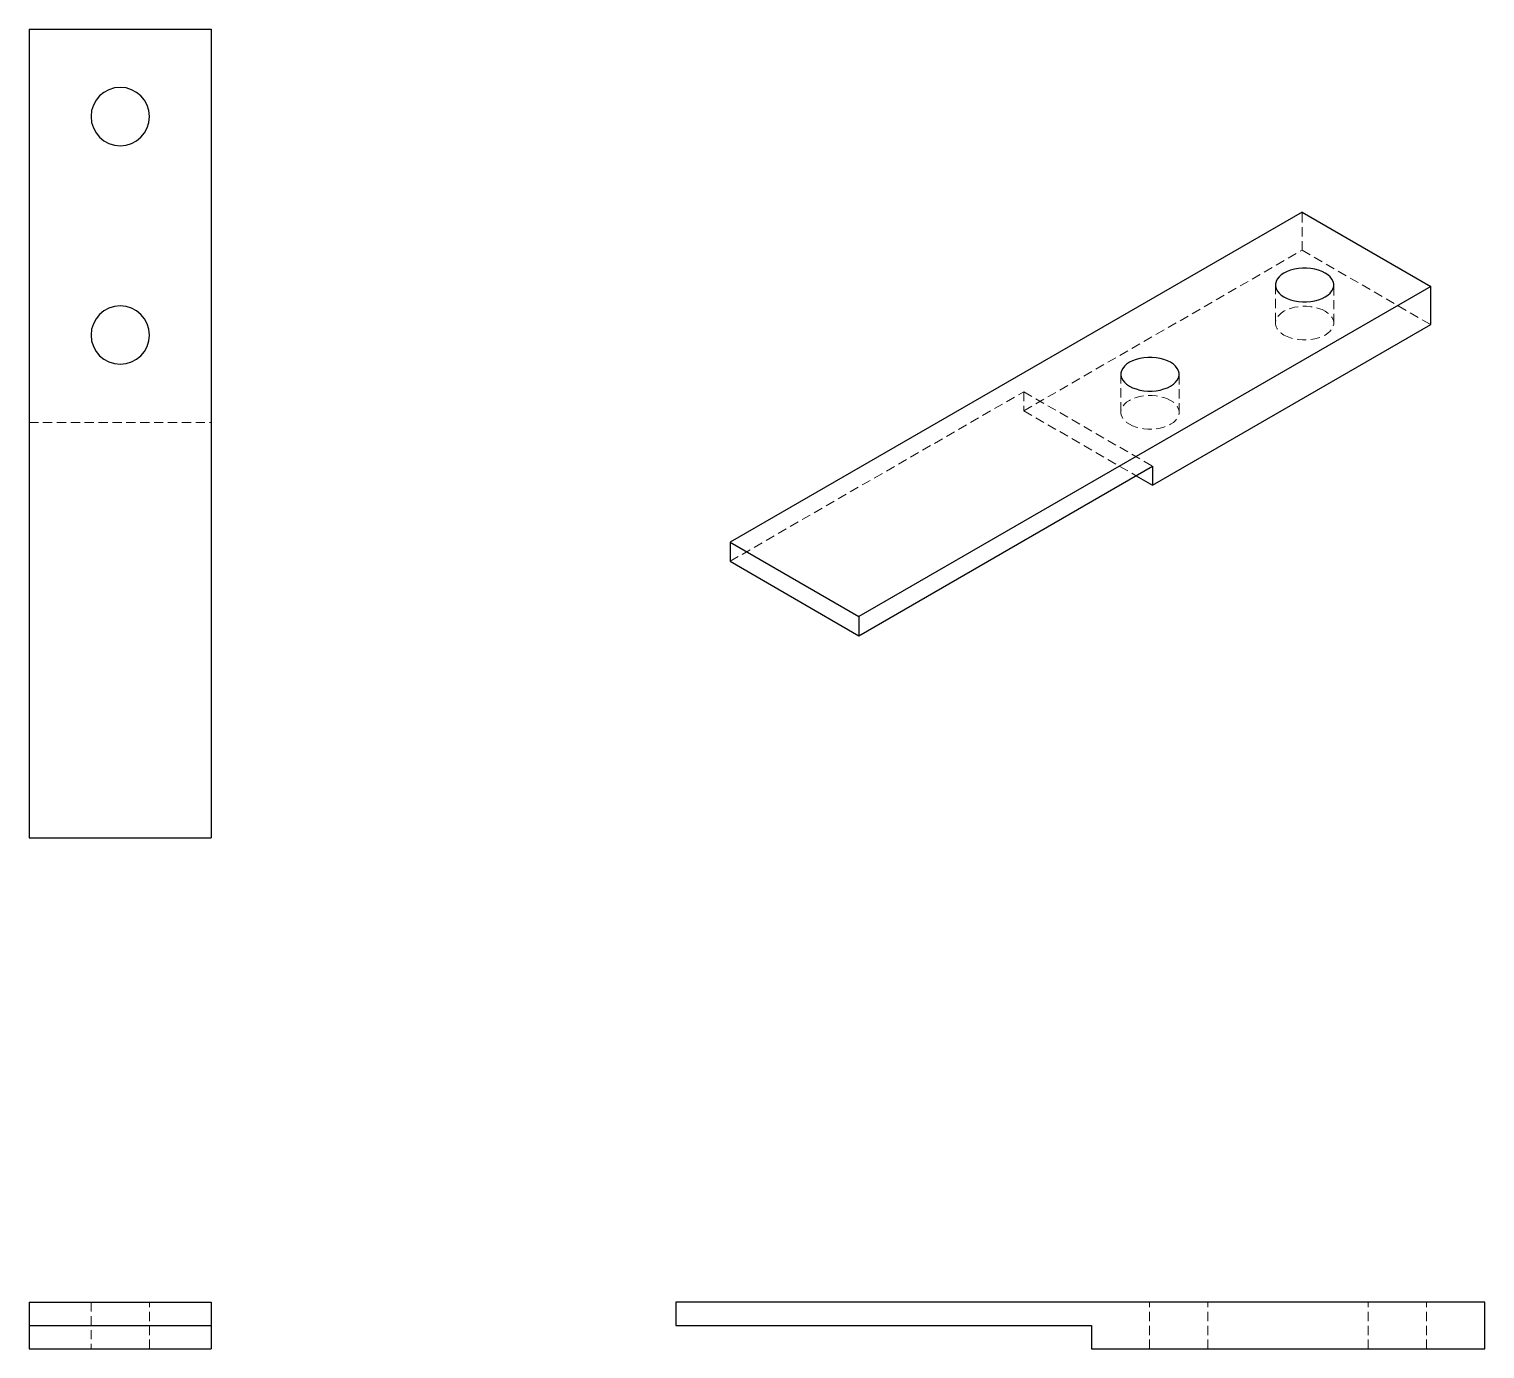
# Model space of a CAD drawing. Header units: millimetres. Extents: x 321 to 520, y 206 to 388.
import ezdxf

# ---------------------------------------------------------------- set-up
doc = ezdxf.new("R2010")
doc.units = ezdxf.units.MM
doc.linetypes.add('HIDDEN', pattern=[1.905, 1.27, -0.635])

msp = doc.modelspace()

# ---------------------------------------------------------------- linework, layer by layer
at = {"color": 7, "linetype": 'Continuous', "lineweight": 25}
for p, q in [((320.62, 387.58), (345.62, 387.58)), ((320.62, 387.58), (320.62, 276.58)), ((345.62, 387.58), (345.62, 276.58)), ((495.29, 362.45), (416.8, 317.14)), ((495.29, 362.45), (512.96, 352.25)), ((512.96, 352.25), (434.47, 306.94)), ((512.96, 347.02), (512.96, 352.25)), ((474.78, 324.98), (512.96, 347.02)), ((434.47, 304.32), (474.78, 327.59)), ((472.52, 326.28), (474.78, 324.98)), ((474.78, 327.59), (474.78, 324.98)), ((416.8, 317.14), (416.8, 314.53)), ((416.8, 317.14), (434.47, 306.94)), ((416.8, 314.53), (434.47, 304.32)), ((434.47, 306.94), (434.47, 304.32)), ((320.62, 276.58), (345.62, 276.58)), ((320.62, 212.82), (345.62, 212.82)), ((320.62, 212.82), (320.62, 209.62)), ((345.62, 212.82), (345.62, 209.62)), ((520.38, 212.82), (409.38, 212.82)), ((409.38, 212.82), (409.38, 209.62)), ((520.38, 206.42), (520.38, 212.82)), ((320.62, 209.62), (345.62, 209.62)), ((320.62, 209.62), (320.62, 206.42)), ((345.62, 209.62), (345.62, 206.42)), ((409.38, 209.62), (466.38, 209.62)), ((466.38, 209.62), (466.38, 206.42)), ((320.62, 206.42), (345.62, 206.42)), ((466.38, 206.42), (520.38, 206.42))]:
    msp.add_line(p, q, dxfattribs=at)
at = {"color": 7, "linetype": 'HIDDEN', "lineweight": 18}
for p, q in [((495.29, 357.22), (495.29, 362.45)), ((457.1, 335.18), (495.29, 357.22)), ((495.29, 357.22), (512.96, 347.02)), ((491.64, 352.45), (491.64, 347.22)), ((499.64, 347.22), (499.64, 352.45)), ((470.43, 340.2), (470.43, 334.98)), ((478.43, 334.98), (478.43, 340.2)), ((416.8, 314.53), (457.1, 337.79)), ((457.1, 337.79), (457.1, 335.18)), ((457.1, 337.79), (474.78, 327.59)), ((457.1, 335.18), (472.52, 326.28)), ((320.62, 333.58), (345.62, 333.58)), ((329.12, 212.82), (329.12, 206.42)), ((337.12, 206.42), (337.12, 212.82)), ((474.38, 206.42), (474.38, 212.82)), ((482.38, 206.42), (482.38, 212.82)), ((504.38, 206.42), (504.38, 212.82)), ((512.38, 206.42), (512.38, 212.82))]:
    msp.add_line(p, q, dxfattribs=at)
at = {"color": 7, "linetype": 'Continuous', "lineweight": 25, "flags": 128}
for points in [[(498.47, 354.08), (498.04, 354.3), (497.56, 354.48), (497.04, 354.61), (496.49, 354.71), (495.92, 354.75), (495.35, 354.75), (494.79, 354.71), (494.24, 354.61), (493.72, 354.48), (493.24, 354.3), (492.81, 354.08), (492.44, 353.83), (492.13, 353.56), (491.89, 353.26), (491.73, 352.94), (491.65, 352.61), (491.65, 352.29), (491.73, 351.96), (491.89, 351.64), (492.13, 351.34), (492.44, 351.07), (492.81, 350.82)], [(492.81, 350.82), (493.24, 350.6), (493.72, 350.42), (494.24, 350.29), (494.79, 350.19), (495.35, 350.15), (495.92, 350.15), (496.49, 350.19), (497.04, 350.29), (497.56, 350.42), (498.04, 350.6), (498.47, 350.82), (498.84, 351.07), (499.15, 351.34), (499.39, 351.64), (499.55, 351.96), (499.63, 352.29), (499.63, 352.61), (499.55, 352.94), (499.39, 353.26), (499.15, 353.56), (498.84, 353.83), (498.47, 354.08)], [(477.25, 341.84), (476.82, 342.05), (476.34, 342.23), (475.82, 342.37), (475.28, 342.46), (474.71, 342.51), (474.14, 342.51), (473.58, 342.46), (473.03, 342.37), (472.51, 342.23), (472.03, 342.05), (471.6, 341.84), (471.22, 341.59), (470.92, 341.31), (470.68, 341.01), (470.52, 340.69), (470.44, 340.37), (470.44, 340.04), (470.52, 339.71), (470.68, 339.4), (470.92, 339.1), (471.22, 338.82), (471.6, 338.57)], [(471.6, 338.57), (472.03, 338.36), (472.51, 338.18), (473.03, 338.04), (473.58, 337.95), (474.14, 337.9), (474.71, 337.9), (475.28, 337.95), (475.82, 338.04), (476.34, 338.18), (476.82, 338.36), (477.25, 338.57), (477.63, 338.82), (477.94, 339.1), (478.17, 339.4), (478.33, 339.71), (478.42, 340.04), (478.42, 340.37), (478.33, 340.69), (478.17, 341.01), (477.94, 341.31), (477.63, 341.59), (477.25, 341.84)]]:
    msp.add_lwpolyline(points, dxfattribs=at)
at = {"color": 7, "linetype": 'HIDDEN', "lineweight": 18, "flags": 128}
for points in [[(498.47, 348.86), (498.04, 349.07), (497.56, 349.25), (497.04, 349.39), (496.49, 349.48), (495.92, 349.53), (495.35, 349.53), (494.79, 349.48), (494.24, 349.39), (493.72, 349.25), (493.24, 349.07), (492.81, 348.86), (492.44, 348.61), (492.13, 348.33), (491.89, 348.03), (491.73, 347.71), (491.65, 347.39), (491.65, 347.06), (491.73, 346.73), (491.89, 346.42), (492.13, 346.12), (492.44, 345.84), (492.81, 345.59)], [(492.81, 345.59), (493.24, 345.38), (493.72, 345.2), (494.24, 345.06), (494.79, 344.97), (495.35, 344.92), (495.92, 344.92), (496.49, 344.97), (497.04, 345.06), (497.56, 345.2), (498.04, 345.38), (498.47, 345.59), (498.84, 345.84), (499.15, 346.12), (499.39, 346.42), (499.55, 346.73), (499.63, 347.06), (499.63, 347.39), (499.55, 347.71), (499.39, 348.03), (499.15, 348.33), (498.84, 348.61), (498.47, 348.86)], [(477.25, 336.61), (476.82, 336.83), (476.34, 337), (475.82, 337.14), (475.28, 337.23), (474.71, 337.28), (474.14, 337.28), (473.58, 337.23), (473.03, 337.14), (472.51, 337), (472.03, 336.83), (471.6, 336.61), (471.22, 336.36), (470.92, 336.08), (470.68, 335.78), (470.52, 335.47), (470.44, 335.14), (470.44, 334.81), (470.52, 334.49), (470.68, 334.17), (470.92, 333.87), (471.22, 333.59), (471.6, 333.35)], [(471.6, 333.35), (472.03, 333.13), (472.51, 332.95), (473.03, 332.81), (473.58, 332.72), (474.14, 332.67), (474.71, 332.67), (475.28, 332.72), (475.82, 332.81), (476.34, 332.95), (476.82, 333.13), (477.25, 333.35), (477.63, 333.59), (477.94, 333.87), (478.17, 334.17), (478.33, 334.49), (478.42, 334.81), (478.42, 335.14), (478.33, 335.47), (478.17, 335.78), (477.94, 336.08), (477.63, 336.36), (477.25, 336.61)]]:
    msp.add_lwpolyline(points, dxfattribs=at)
at = {"color": 7, "linetype": 'Continuous', "lineweight": 25}
for centre, start, end in [((333.12, 375.58), 90, 270), ((333.12, 375.58), 270, 90), ((333.12, 345.58), 90, 270), ((333.12, 345.58), 270, 90)]:
    msp.add_arc(centre, 4, start, end, dxfattribs=at)

doc.saveas('drawing.dxf')
